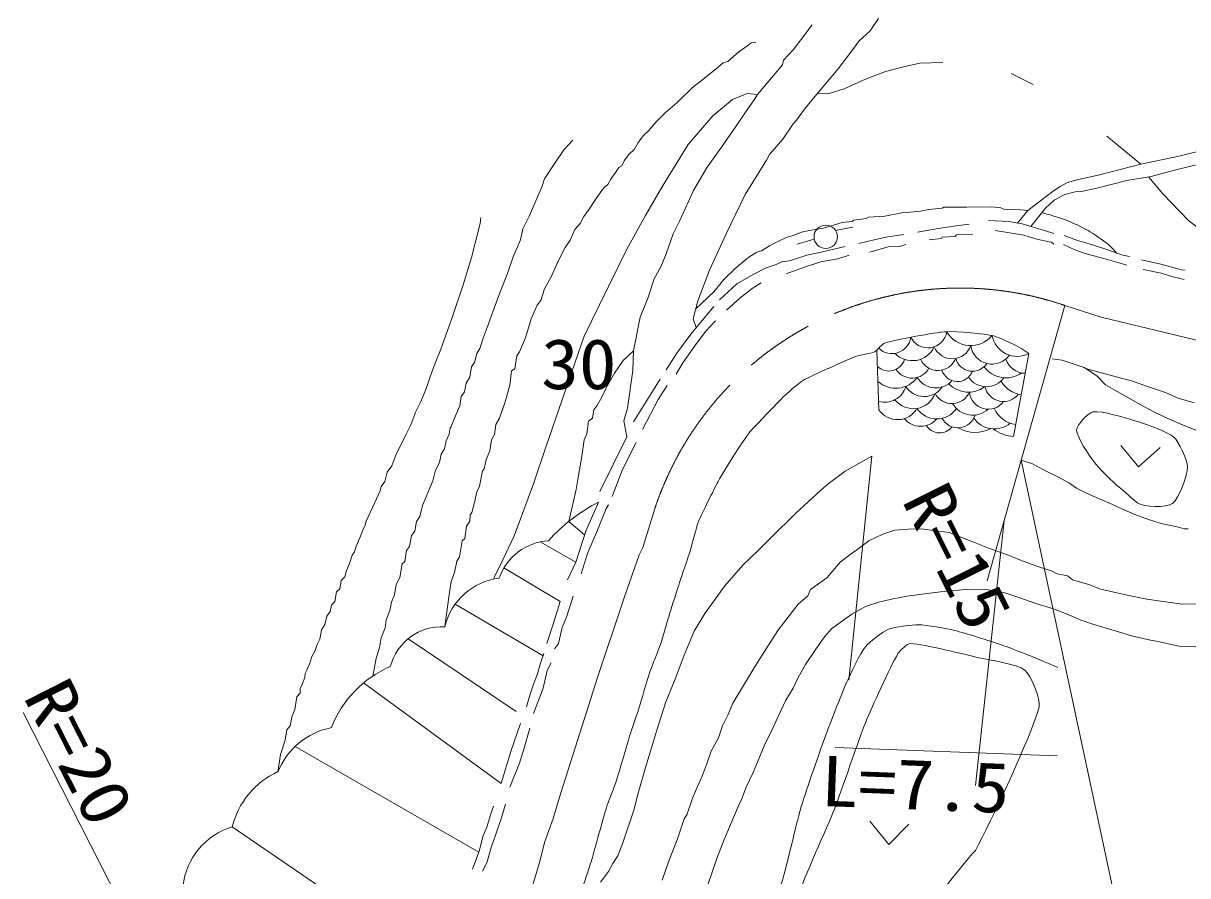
# Model space of a CAD drawing. Units: millimetres, scale not verified. Extents: x 40000 to 680000, y 20000 to 380000.
# Drawn here: x 147107 to 206381, y 297494 to 340890 of the extents above; entities that cross this region are included whole.
import ezdxf
from ezdxf.enums import TextEntityAlignment as Align

# ---------------------------------------------------------------- set-up
doc = ezdxf.new("R2010")
doc.units = ezdxf.units.MM
doc.header["$LTSCALE"] = 1000
doc.linetypes.add('CHAIN', pattern=[18.5, 12, -1.5, 3.5, -1.5])
doc.layers.add('M-BMK', color=2, linetype='CHAIN', lineweight=13)
doc.layers.add('M-WORK', color=1, linetype='Continuous', lineweight=13)
doc.styles.add('ＭＳ ゴシック', font='')
doc.styles.get('ＭＳ ゴシック').set_extended_font_data('MS Gothic')

msp = doc.modelspace()

# ---------------------------------------------------------------- linework, layer by layer
at = {"layer": 'M-BMK'}
for points in [[(230527, 328888), (225288, 326481), (221878, 324779), (219188, 323887), (217039, 323388), (214278, 323210), (212369, 323390), (207952, 324483), (201982, 325934), (200133, 326521)], [(179271, 316230), (179070, 315575), (178645, 314197), (178455, 313826), (177708, 311683), (176325, 307535), (175212, 304059), (174452, 301664), (174076, 300414), (173636, 299192), (173421, 298290), (173139, 297368), (172776, 296178), (172368, 294984), (172192, 294329), (171863, 293268), (171449, 292141), (171221, 291260), (170931, 290600), (170732, 289796), (170480, 289350), (170243, 288567), (169412, 286949)]]:
    msp.add_lwpolyline(points, dxfattribs=at)
msp.add_arc((194805, 311032), 16380, 71.01566, 161.49563, dxfattribs=at)
at = {"layer": 'M-WORK'}
for p, q in [((197388, 338326), (198518, 337781)), ((202263, 335148), (204002, 333716)), ((188459, 330339), (189336, 330509)), ((186507, 329650), (187371, 329907)), ((200133, 326521), (196172, 312510)), ((190558, 324217), (190660, 321219)), ((198287, 324083), (197521, 319855)), ((171629, 321618), (171870, 322470)), ((178173, 320606), (179519, 322778)), ((176458, 317057), (177822, 319833)), ((197416, 319865), (197521, 319855)), ((190302, 318850), (189138, 307453)), ((197908, 318652), (207167, 275373)), ((174884, 315533), (175678, 314853)), ((197040, 315582), (195580, 302083)), ((173414, 314484), (175230, 313460)), ((171577, 313163), (174437, 311452)), ((169098, 311323), (173564, 308684)), ((166696, 309555), (172205, 305860)), ((164431, 307312), (171431, 302180)), ((160797, 305634), (160925, 305950)), ((160588, 279248), (147107, 305811)), ((160952, 304079), (170289, 298693)), ((188427, 304024), (199729, 303596)), ((157744, 299989), (168239, 292810))]:
    msp.add_line(p, q, dxfattribs=at)
for points in [[(181364, 325396), (181211, 325844), (181448, 326753), (182032, 328326), (182884, 330178), (183846, 332168), (184947, 333920), (185085, 334218), (185774, 334996), (186290, 335768), (186470, 335952), (186868, 336512), (187408, 337160), (187854, 337700), (188591, 338579), (189277, 339489), (189664, 339991), (190215, 340510), (190637, 341126)], [(184488, 337268), (185026, 337906), (185756, 338778), (185805, 339020), (186314, 339550), (186694, 340055), (187261, 340805)], [(171870, 322470), (171959, 323189), (172121, 323297), (172230, 323955), (172368, 324160), (172675, 324878), (172967, 325843), (173274, 326548), (173444, 326781), (173632, 327366), (173981, 327982), (174374, 328850), (174693, 329470), (174940, 329851), (175190, 330385), (175449, 330699), (175635, 331050), (175919, 331421), (176203, 331864), (176596, 332432), (176669, 332537), (176860, 332677), (177016, 332963), (177285, 333339), (177416, 333553), (177576, 333635), (177699, 333891), (177932, 334209), (178197, 334472), (178400, 334820), (178678, 335182), (178956, 335439), (179357, 335899), (179776, 336331), (180367, 336838), (181178, 337614), (181706, 338029), (182388, 338586), (182729, 338881), (182964, 338946), (183524, 339430), (183983, 339765), (184166, 339896), (184398, 339921)], [(197725, 330722), (198237, 331365), (198827, 331804), (199533, 332351), (199859, 332569), (200257, 332790), (200759, 332919), (201897, 333168), (204002, 333716), (205778, 334087), (208191, 334666), (209083, 334884), (210014, 335331), (210945, 336205), (211600, 337040), (212465, 337981), (213120, 338892), (213253, 339111)], [(187523, 337299), (188135, 337313), (188888, 337550), (189973, 338046), (190998, 338432), (191920, 338670), (192748, 338853), (193908, 338900)], [(198395, 330553), (199136, 331478), (199590, 331885), (200126, 332176), (200656, 332305), (200950, 332334), (201681, 332474), (203289, 332889), (204525, 333082), (205703, 333407), (207108, 333746), (208378, 334032), (209870, 334439), (210742, 335093), (211755, 336251), (212579, 337356), (213349, 338316), (213679, 338611)], [(175659, 324968), (176444, 326550), (177827, 329396), (178784, 331098), (179648, 332600), (180952, 334715), (182201, 336177), (183212, 337015), (183957, 337321), (184488, 337268)], [(177822, 319833), (177684, 320654), (177868, 321294), (178134, 323207), (178177, 324214), (178502, 325928), (178903, 326899), (179215, 327879), (179561, 328488), (179824, 329156), (180194, 330177), (180523, 330856), (181219, 332383), (181878, 333517), (182653, 334583), (183380, 335630), (183831, 336313), (184344, 337045), (184488, 337268)], [(164907, 307651), (165074, 308568), (165240, 309088), (165327, 309610), (165520, 310107), (165581, 310527), (165769, 310997), (165843, 311415), (165999, 311788), (166096, 312322), (166279, 312671), (166397, 313373), (166531, 313491), (166622, 314045), (166773, 314253), (166877, 314809), (167038, 315027), (167124, 315534), (167285, 315788), (167423, 316335), (167955, 317590), (168093, 318148), (168293, 318538), (168375, 318955), (168544, 319224), (168633, 319630), (168791, 319976), (168830, 320277), (168878, 320322), (169146, 320990), (169326, 321409), (169404, 321884), (169563, 322124), (169649, 322576), (169837, 322873), (169930, 323404), (170082, 323620), (170186, 324083), (170355, 324328), (170525, 324864), (170767, 325547), (170966, 326066), (171368, 327166), (171751, 328145), (172051, 328998), (172410, 329870), (172536, 330427), (172856, 331076), (173200, 331857), (173525, 332593), (173636, 332976), (174198, 333819), (174629, 334444), (175078, 334944)], [(204406, 333064), (205117, 332200), (206413, 330857), (207145, 330294), (208455, 329568), (209540, 329052), (211087, 328442), (212790, 327716)], [(181345, 326357), (182256, 327221), (182782, 327871), (183339, 328407), (183951, 328923), (184042, 328980), (184450, 329242), (184687, 329301), (185085, 329561), (185580, 329808), (185993, 329998), (186247, 330065), (186722, 330263), (187125, 330334), (187845, 330468), (188789, 330755), (189293, 330797), (189382, 330861), (190010, 330957), (190136, 331017), (190957, 331074), (191832, 331234), (192043, 331257), (192779, 331321), (193202, 331402), (193887, 331484), (193964, 331524), (195135, 331536), (196416, 331543), (196871, 331494), (197029, 331420), (197862, 331395), (198237, 331365)], [(162721, 310940), (162795, 311262), (162963, 311447), (163050, 311942), (163226, 312102), (163293, 312520), (163467, 312713), (163558, 313039), (163719, 313388), (163848, 313806), (163972, 313987), (164058, 314279), (164246, 314696), (164426, 315169), (164499, 315286), (164564, 315549), (165082, 316683), (165270, 317089), (165324, 317314), (165504, 317563), (165633, 318038), (165860, 318367), (166093, 318948), (166340, 319447), (166582, 319947), (166832, 320444), (167092, 321126), (167336, 321628), (167599, 322241), (167801, 322849), (167945, 323225), (168108, 323670), (168367, 324305), (168942, 325918), (169493, 327571), (169921, 328967), (170358, 330705), (170405, 330999)], [(196239, 330854), (197272, 330792), (197946, 330687), (199085, 330346), (199558, 330188)], [(192624, 330262), (193678, 330437), (194593, 330584), (195264, 330670)], [(193226, 329865), (193845, 329928), (193882, 330009), (194539, 330034), (194608, 330128), (195446, 330159)], [(196578, 330347), (198036, 330103), (198699, 329896), (199337, 329765), (199443, 329753), (199562, 329640)], [(189642, 329681), (190493, 329887), (191121, 330021), (191926, 330133)], [(190201, 329240), (191139, 329518), (191707, 329521), (192035, 329636)], [(200062, 329621), (200631, 329358), (201157, 329177), (202114, 328908), (202827, 328720), (203283, 328583)], [(200100, 330089), (200779, 329839), (201489, 329629), (202374, 329343), (203008, 329097), (203413, 329018)], [(182548, 326808), (183431, 327618), (184293, 328113), (184925, 328445), (185428, 328609), (185723, 328748), (186107, 328801), (186992, 329078), (187573, 329208), (188948, 329531)], [(185940, 328128), (186825, 328454), (187710, 328740), (188567, 328892), (189144, 329088)], [(204029, 328847), (205009, 328627), (206064, 328345), (206260, 328320)], [(204115, 328349), (205034, 328174), (205621, 327990), (206208, 327841)], [(182902, 326282), (183576, 326895), (184206, 327385), (184671, 327674)], [(179840, 323255), (180379, 324104), (181091, 325068), (182256, 326466)], [(180341, 323021), (180674, 323608), (181296, 324475), (181839, 325202), (182347, 325736)], [(171053, 312635), (171494, 313538), (172091, 314793), (172512, 315926), (173088, 317500), (173719, 319365), (175659, 324968)], [(174884, 315533), (175251, 317149), (175377, 317875), (175517, 318733), (175662, 319683), (175798, 319998), (175885, 320638), (176079, 320793), (176147, 321209), (176302, 321413), (176554, 321863), (176772, 322334), (177194, 323080), (177644, 323729), (178177, 324214)], [(206789, 320175), (206155, 320438), (205185, 320858), (204649, 321108), (204153, 321385), (203452, 321779), (202674, 322221), (202192, 322484), (201763, 322945), (201115, 323360), (200548, 323557), (199985, 323744), (199489, 323816)], [(201185, 323315), (202624, 322929), (203575, 322679), (204338, 322391), (205245, 322098), (205901, 321804), (206714, 321572)], [(178634, 320202), (179422, 321734), (179886, 322443)], [(168563, 310169), (168799, 311921), (168891, 312469), (169066, 312929), (169182, 313506), (169318, 313724), (169453, 314538), (169579, 314659), (169676, 315289), (169846, 315551), (169855, 315866), (169948, 315977), (170073, 316496), (170195, 317039), (170325, 317329), (170485, 318110), (170563, 318216), (170670, 318676), (170849, 319132), (170946, 319689), (171096, 319961), (171169, 320465), (171348, 320789), (171629, 321618)], [(177084, 316795), (177609, 318179), (178301, 319545)], [(202974, 319390), (203868, 318311), (204985, 319297)], [(190302, 318850), (189883, 318613), (188938, 318081), (188081, 317437), (187694, 317105), (186430, 315948), (185154, 314697), (184535, 314066), (183728, 313309), (182827, 312252), (181808, 310838), (181264, 309944), (180751, 308718), (180288, 307492), (179813, 306347), (179350, 304908), (178793, 303057), (178399, 301694), (178193, 300830), (177625, 299166), (177371, 298500), (177109, 298123), (176889, 297705), (176495, 297172)], [(206406, 315159), (206194, 315146), (205850, 315247), (205024, 315422), (204386, 315634), (203686, 315891), (203023, 316179), (202366, 316472), (201722, 316754), (201165, 317004), (200727, 317223), (200358, 317486), (199776, 317799), (199038, 318161), (198488, 318455), (197908, 318652)], [(237711, 314302), (236815, 315290), (235854, 316659), (234708, 317457), (234376, 317282), (233507, 317194), (232737, 316906), (232249, 316706), (231805, 316575), (230545, 316078), (226680, 314799), (222958, 313908), (219768, 312994), (217065, 312345), (215270, 312007), (213800, 311735), (213206, 311721), (211831, 311438), (211078, 311447), (210666, 311377), (208532, 311349), (206060, 311316)], [(174810, 312562), (175230, 313460), (175735, 315028), (176387, 316511)], [(175504, 312856), (175848, 313946), (176330, 315086), (176773, 316194), (176889, 316372)], [(179621, 297267), (179944, 298207), (180393, 299315), (180747, 300387), (180876, 300588), (181153, 301396), (181367, 301883), (181658, 302567), (181926, 303233), (182131, 303831), (182489, 304519), (182699, 305131), (182989, 305708), (183221, 306271), (184355, 308168), (185519, 309970), (186549, 311318), (187047, 311738), (187184, 312057), (188010, 312663), (188704, 313470), (189325, 313926), (189535, 314086), (190148, 314542), (190854, 314880), (191480, 315093), (192148, 315137), (192816, 315148), (194245, 314973), (195444, 314499), (196211, 314181), (197297, 313804), (197866, 313550), (198654, 313270), (199486, 312999), (199741, 312855), (200255, 312766), (200518, 312565), (201396, 312309), (201888, 312092), (202406, 311986), (203297, 311774), (204296, 311567), (206107, 311316)], [(181853, 296747), (182115, 297522), (182409, 298365), (182784, 299337), (182933, 299691), (183152, 300220), (183516, 301050), (183660, 301369), (183909, 301993), (184257, 302752), (184517, 303363), (184861, 304184), (185190, 304859), (185520, 305572), (185928, 306427), (186293, 307045), (186550, 307592), (186931, 308250), (187449, 309025), (187884, 309657), (188244, 310069), (188869, 310512), (189290, 310803), (189981, 311205), (190717, 311435), (191385, 311583), (192092, 311720), (192851, 311820), (193790, 311945), (195047, 312069), (196062, 312078), (197018, 311912), (197884, 311631), (198653, 311345), (199551, 311081), (200413, 310733), (200909, 310518), (201543, 310308), (202683, 309964), (203523, 309714), (204492, 309491), (204800, 309428), (205940, 309174), (209679, 309034)], [(173761, 309307), (174105, 310345), (174437, 311452)], [(174142, 309038), (174355, 309313), (174536, 310126), (174780, 310714), (175105, 311721)], [(162454, 310280), (162563, 310708), (162721, 310940)], [(162061, 309261), (162197, 309538), (162286, 310012), (162454, 310280)], [(161802, 308657), (161966, 308962), (162061, 309261)], [(160925, 305950), (161032, 306601), (161203, 306786), (161201, 307021), (161328, 307272), (161447, 307584), (161463, 307780), (161539, 307962), (161696, 308312), (161802, 308657)], [(172715, 306092), (172894, 306679), (173076, 307247), (173274, 307716), (173427, 308310), (173606, 308798)], [(173071, 305749), (173579, 307045), (173780, 307939), (173982, 308324)], [(160062, 302761), (160197, 303664), (160438, 304390), (160518, 304913), (160693, 305116), (160797, 305634)], [(171431, 302180), (171933, 303810), (172411, 305245)], [(171875, 302000), (172366, 303227), (172608, 303986), (172896, 304998)], [(170488, 297731), (170711, 298157), (170919, 298932), (171181, 299659), (171457, 300435), (171646, 301128)], [(169966, 297835), (170199, 298429), (170324, 298795), (170507, 299483), (170699, 299966), (170909, 300640), (171047, 301034)], [(190192, 300277), (191175, 299076), (192177, 300116)]]:
    msp.add_lwpolyline(points, dxfattribs=at)
msp.add_circle((187956, 330021), 595, dxfattribs=at)
for centre, radius, start, end in [((191327, 325035), 965, 225.47137, 352.31375), ((193154, 325334), 970, 206.13521, 351.43659), ((195337, 325887), 1408, 209.71034, 320.69786), ((197688, 325214), 1280, 189.84297, 297.93744), ((192364, 324941), 1227, 224.35447, 334.73722), ((194394, 324812), 1000, 203.20595, 340.56476), ((196419, 324634), 1094, 188.14633, 324.10138), ((191167, 324023), 836, 225.93827, 343.08392), ((193668, 324194), 980, 204.60102, 338.12389), ((195425, 324052), 876, 194.78506, 326.79077), ((198097, 324080), 1006, 196.02662, 270.43151), ((192355, 323805), 980, 212.99624, 330.77937), ((194658, 323467), 820, 196.47392, 339.21128), ((197134, 324218), 1381, 216.00298, 305.08318), ((191519, 323675), 1366, 228.3472, 323.34006), ((193555, 323422), 1096, 210.91106, 318.54095), ((195217, 323479), 1373, 222.8421, 307.64356), ((196138, 323490), 1102, 213.97851, 323.92951), ((198064, 323343), 1363, 209.46722, 263.43589), ((190983, 322677), 1076, 251.69077, 345.37946), ((192414, 322457), 1187, 218.14003, 339.74653), ((192960, 322995), 1106, 212.19576, 325.89536), ((194382, 322492), 964, 207.5847, 336.40584), ((196224, 322204), 964, 185.83723, 323.79573), ((197002, 322604), 969, 192.6951, 322.35565), ((191609, 321854), 1142, 213.77527, 330.0247), ((193605, 321957), 1211, 213.75578, 326.02171), ((195438, 322127), 1185, 210.32107, 311.56625), ((197833, 321872), 1428, 204.04425, 261.85835), ((192786, 321455), 1083, 219.56553, 319.09093), ((194681, 321214), 917, 208.52882, 343.15764), ((196542, 321547), 1301, 216.02822, 308.4045), ((193754, 320836), 800, 212.08448, 322.20436), ((195571, 321760), 1699, 239.39768, 297.9081), ((197641, 321765), 1914, 232.45441, 266.41216), ((180424, 308669), 8821, 117.23671, 138.24037), ((174017, 311708), 2841, 93.49416, 160.63474), ((171757, 309388), 3288, 97.34533, 166.26279), ((168423, 307448), 2724, 87.06433, 165.25204), ((167966, 303054), 5534, 113.16672, 159.07147), ((163504, 301396), 3703, 101.00398, 158.37435), ((161831, 298965), 4213, 114.76147, 165.94377), ((158803, 296558), 3590, 107.15233, 173.33635)]:
    msp.add_arc(centre, radius, start, end, dxfattribs=at)
for points, knots in [([(198950, 331245), (199197, 331191), (199925, 330973), (200161, 330882), (200401, 330791), (201099, 330467), (201321, 330340), (201534, 330218), (202134, 329793), (202325, 329641), (202422, 329563), (202682, 329294), (202756, 329194)], [0, 0, 0, 0, 1, 1, 1, 2, 2, 2, 3, 3, 3, 4, 4, 4, 4]), ([(170346, 283042), (170545, 283359), (171127, 284323), (171314, 284648), (171411, 284816), (171686, 285330), (171768, 285506), (171864, 285715), (172121, 286355), (172203, 286569), (172297, 286812), (172566, 287547), (172650, 287794), (172748, 288080), (173017, 288946), (173113, 289233), (173194, 289474), (173457, 290190), (173531, 290433), (173604, 290670), (173781, 291394), (173850, 291633), (173901, 291805), (174077, 292316), (174131, 292488), (174188, 292665), (174344, 293202), (174406, 293378), (174465, 293546), (174677, 294036), (174734, 294205), (174846, 294531), (175143, 295523), (175248, 295851), (175405, 296344), (175893, 297817), (176042, 298312), (176201, 298836), (176623, 300423), (176787, 300945), (176877, 301234), (177219, 302077), (177312, 302365), (177456, 302809), (177830, 304158), (177969, 304604), (178057, 304887), (178355, 305723), (178444, 306005), (178562, 306376), (178877, 307500), (179001, 307869), (179097, 308154), (179448, 308986), (179545, 309270), (179653, 309587), (179922, 310552), (180021, 310871), (180116, 311183), (180414, 312113), (180515, 312423), (180619, 312742), (180946, 313697), (181046, 314018), (181140, 314317), (181367, 315234), (181484, 315525), (181653, 315944), (182259, 317159), (182472, 317558), (182627, 317848), (183145, 318689), (183323, 318965), (183470, 319194), (183930, 319871), (184099, 320085), (184231, 320251), (184678, 320706), (184824, 320860), (185017, 321063), (185590, 321676), (185794, 321867), (185979, 322042), (186555, 322549), (186769, 322687), (186996, 322833), (187737, 323163), (187983, 323275), (188289, 323414), (189211, 323830), (189528, 323944), (189702, 324007), (190261, 324078), (190429, 324157), (190558, 324217), (190838, 324581), (190976, 324620), (191590, 324792), (193477, 325148), (194114, 325189), (194595, 325220), (196050, 325097), (196516, 324974), (196899, 324872), (197977, 324330), (198287, 324083)], [0, 0, 0, 0, 1, 1, 1, 2, 2, 2, 3, 3, 3, 4, 4, 4, 5, 5, 5, 6, 6, 6, 7, 7, 7, 8, 8, 8, 9, 9, 9, 10, 10, 10, 11, 11, 11, 12, 12, 12, 13, 13, 13, 14, 14, 14, 15, 15, 15, 16, 16, 16, 17, 17, 17, 18, 18, 18, 19, 19, 19, 20, 20, 20, 21, 21, 21, 22, 22, 22, 23, 23, 23, 24, 24, 24, 25, 25, 25, 26, 26, 26, 27, 27, 27, 28, 28, 28, 29, 29, 29, 30, 30, 30, 31, 31, 31, 32, 32, 32, 33, 33, 33, 34, 34, 34, 35, 35, 35, 35]), ([(202890, 317271), (202597, 317493), (201816, 318282), (201597, 318577), (201379, 318870), (200732, 319818), (200726, 320183), (200722, 320432), (201311, 321067), (201556, 321108), (201976, 321179), (203232, 320799), (203638, 320673), (204058, 320542), (205334, 320117), (205666, 319829), (205920, 319609), (206379, 318641), (206374, 318305), (206367, 317902), (205937, 316678), (205612, 316441), (205326, 316232), (204125, 316241), (203842, 316454), (203642, 316605), (203090, 317119), (202890, 317271)], [0, 0, 0, 0, 1, 1, 1, 2, 2, 2, 3, 3, 3, 4, 4, 4, 5, 5, 5, 6, 6, 6, 7, 7, 7, 8, 8, 8, 9, 9, 9, 9]), ([(175085, 279566), (175368, 279695), (176179, 280163), (176433, 280344), (176908, 280682), (178319, 281730), (178720, 282153), (179157, 282615), (180212, 284211), (180584, 284725), (180857, 285101), (181700, 286210), (181945, 286603), (182156, 286941), (182719, 287999), (182857, 288373), (183238, 289402), (184192, 292554), (184531, 293598), (184777, 294356), (185558, 296617), (185783, 297381), (185986, 298071), (186464, 300176), (186667, 300865), (186875, 301568), (187587, 303647), (187838, 304335), (188061, 304949), (188771, 306774), (189035, 307370), (189199, 307739), (189724, 308837), (189974, 309153), (190156, 309383), (190873, 309926), (191145, 310037), (191432, 310156), (192371, 310274), (192682, 310269), (193052, 310263), (194148, 310072), (194506, 309983), (195040, 309851), (196615, 309352), (197132, 309166), (197669, 308974), (199254, 308328), (199773, 308091)], [0, 0, 0, 0, 1, 1, 1, 2, 2, 2, 3, 3, 3, 4, 4, 4, 5, 5, 5, 6, 6, 6, 7, 7, 7, 8, 8, 8, 9, 9, 9, 10, 10, 10, 11, 11, 11, 12, 12, 12, 13, 13, 13, 14, 14, 14, 15, 15, 15, 16, 16, 16, 16]), ([(186295, 290340), (186137, 290707), (185917, 291904), (185933, 292303), (185967, 293134), (186313, 295618), (186543, 296418), (186810, 297348), (188050, 299983), (188400, 300886), (188740, 301763), (189635, 304444), (189991, 305315), (190282, 306029), (191247, 308133), (191629, 308802), (191712, 308945), (192112, 309324), (192277, 309316), (192985, 309280), (195055, 308753), (195745, 308592), (196217, 308482), (197713, 308271), (198088, 307963), (198401, 307707), (198918, 306467), (198812, 306077), (198390, 304530), (196345, 300187), (195576, 298780), (194882, 298018), (192925, 295574), (192525, 294589), (191968, 293916), (190157, 292017), (189515, 291426), (189159, 291099), (187976, 290249), (187552, 290016), (187325, 289891), (186397, 290102), (186295, 290340)], [0, 0, 0, 0, 1, 1, 1, 2, 2, 2, 3, 3, 3, 4, 4, 4, 5, 5, 5, 6, 6, 6, 7, 7, 7, 8, 8, 8, 9, 9, 9, 10, 10, 10, 11, 11, 11, 12, 12, 12, 13, 13, 13, 14, 14, 14, 14])]:
    msp.add_open_spline(points, degree=3, knots=knots, dxfattribs=at)

# ---------------------------------------------------------------- texts
at = {"layer": 'M-WORK', "style": 'ＭＳ ゴシック', "width": 1.1}
msp.add_text('30', height=2566, dxfattribs=at).set_placement((173467, 321494), align=Align.BOTTOM_LEFT)
msp.add_text('R=15', height=2566, rotation=296.455, dxfattribs=at).set_placement((191111, 316275), align=Align.BOTTOM_LEFT)
for s, rotation, p in [('R=20', 296.908, (148127, 302856)), ('L=7.5', 357.831, (192437, 300097))]:
    msp.add_text(s, height=2566, rotation=rotation, dxfattribs=at).set_placement(p, align=Align.BOTTOM_CENTER)

doc.saveas('drawing.dxf')
